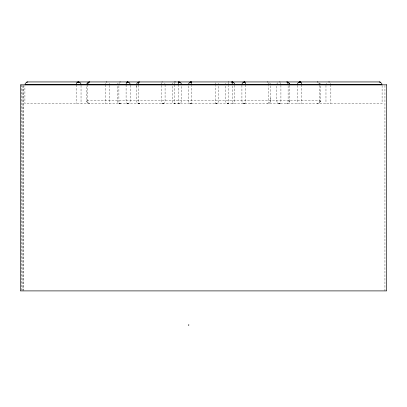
<?xml version="1.0" encoding="UTF-8"?>
<svg xmlns="http://www.w3.org/2000/svg" width="407" height="407" viewBox="0 0 407 407"><rect width="100%" height="100%" fill="white"/><g stroke="black" fill="none" stroke-linecap="round" stroke-linejoin="round"><path stroke-width="0.31" stroke-dasharray="2.04 1.53" d="M382.102 85.429L382.092 103.693L24.913 103.693L24.908 85.429M319.841 102.259L320.223 100.829L320.223 85.333M320.085 101.602L320.223 100.829L86.788 100.829L86.788 85.333M320.05 101.842L320.126 101.572M289.311 101.602L289.611 100.829L289.611 85.333M270.106 102.126L270.431 100.829L270.416 85.333M163.09 103.475L162.357 103.475M289.285 101.246L289.611 100.829A2.864 2.844 -90 0 1 286.762 103.693A2.864 1.353 -90 0 0 288.115 100.829L288.115 85.333M126.094 84.798L126.094 100.829A2.864 1.241 -90 0 0 127.33 103.693L127.64 103.475M163.665 103.307L162.978 103.592M217.094 103.307L216.407 103.592M161.569 85.333L161.569 100.829A2.864 0.672 -90 0 0 162.24 103.693L162.764 103.475M216.193 103.475L215.669 103.693L215.873 85.333M130.179 85.333L130.179 100.829A2.864 2.844 -90 0 1 127.33 103.693L128.022 103.475M179.329 103.475L178.637 103.693A2.864 0.402 90 0 1 178.235 100.829L178.235 84.798M216.524 103.475L215.669 103.693A2.864 2.844 -90 0 0 218.518 100.829L218.518 84.798M127.33 103.693L128.291 103.475M179.599 103.475L178.637 103.693A2.864 2.844 -90 0 0 181.486 100.829L181.486 85.333M118.824 103.307L120.243 103.693A2.864 1.353 90 0 1 118.89 100.829L118.89 84.798M174.186 103.475L175.183 103.693A2.864 0.458 90 0 1 174.72 100.829L174.72 84.798M278.714 103.475L279.675 103.693A2.864 1.241 90 0 0 280.916 100.829L280.916 85.333M227.406 103.475L228.368 103.693A2.864 0.402 -90 0 0 228.775 100.829L228.775 85.333M138.502 103.475L139.438 103.693A2.864 1.043 90 0 1 138.395 100.829L138.395 84.798M119.343 103.475L120.243 103.693A2.864 2.844 -90 0 1 117.399 100.829L117.399 85.333M243.915 103.475L244.77 103.693A2.864 0.672 90 0 0 245.441 100.829L245.441 84.798M190.486 103.475L191.336 103.693L191.137 85.333M174.384 103.475L175.183 103.693A2.864 2.844 -90 0 1 172.334 100.829L172.334 85.333M120.243 103.693L119.516 103.475L119.897 103.592M138.731 103.475L139.438 103.693A2.864 2.844 -90 0 1 136.589 100.829L136.589 85.333M278.988 103.475L279.675 103.693A2.864 2.844 -90 0 1 276.831 100.829L276.831 85.333M227.681 103.475L228.368 103.693A2.864 2.844 -90 0 1 225.524 100.829L225.524 85.333M138.701 103.592L138.014 103.307M244.032 103.592L243.345 103.307M190.598 103.592L189.911 103.307M119.215 103.475L119.51 103.592M244.246 103.475L244.653 103.475M190.812 103.475L191.336 103.693A2.864 2.844 -90 0 1 188.492 100.829L188.492 85.333M279.365 103.475L279.675 103.693M86.884 101.572L87.169 102.259M319.841 83.369L320.126 84.061A2.864 2.844 -90 0 0 319.388 82.779M87.78 84.798L87.78 100.829A2.864 1.852 90 0 0 89.632 103.693A2.864 2.844 -90 0 1 86.788 100.829L86.92 101.602M86.788 100.829L86.961 101.842M215.812 82.779L215.863 84.061M270.416 98.158L270.431 100.829A2.864 2.844 -90 0 1 267.572 103.693A2.864 1.043 90 0 0 268.615 100.829L268.615 85.333M136.579 84.798L136.589 87.474M384.936 85.46L384.936 290.898M330.855 84.798L330.855 103.693M325.971 85.394L325.971 103.693M319.23 85.333L319.23 100.829A2.864 1.852 -90 0 1 317.374 103.693A2.864 2.844 -90 0 0 320.223 100.829M301.77 84.798L301.77 103.693M297.349 85.394L297.349 103.693M241.921 85.333L241.921 100.829A2.864 2.844 -90 0 0 244.77 103.693M234.676 85.333L234.676 100.829A2.864 2.844 -90 0 1 231.827 103.693A2.864 0.458 90 0 0 232.285 100.829L232.285 85.333M165.084 84.798L165.084 100.829A2.864 2.844 -90 0 1 162.24 103.693M109.661 85.394L109.661 103.693M105.24 84.798L105.24 103.693M81.039 85.394L81.039 103.693M76.15 84.798L76.15 103.693M23.158 85.46L23.158 290.267M23.057 85.46L23.057 290.898M22.07 85.46L22.07 290.267M21.454 84.824L21.454 290.267M218.137 83.369A2.864 2.844 -90 0 1 218.422 84.061M174.745 83.918A2.864 0.458 90 0 1 174.857 82.779M172.471 83.918A2.864 2.844 -90 0 1 173.168 82.779M225.62 84.061A2.864 2.844 -90 0 1 225.905 83.369M228.653 82.779A2.864 0.402 -90 0 1 228.759 84.061M268.31 82.779A2.864 1.043 90 0 1 268.579 84.061M269.582 82.779A2.864 2.844 -90 0 1 270.319 84.061M164.703 83.369A2.864 2.844 -90 0 1 164.988 84.061M161.594 84.061A2.864 0.672 90 0 1 161.767 82.779M118.936 84.061A2.864 1.353 -90 0 1 119.287 82.779M117.496 84.061A2.864 2.844 -90 0 1 117.781 83.369M276.928 84.061A2.864 2.844 -90 0 1 277.666 82.779M280.555 82.779A2.864 1.241 -90 0 1 280.876 84.061M318.686 82.779A2.864 1.852 90 0 1 319.164 84.061M109.28 83.369A2.864 2.844 -90 0 1 109.564 84.061M105.291 84.061A2.864 1.577 -90 0 1 105.449 83.369M326.068 84.061A2.864 2.844 -90 0 1 326.353 83.369M330.586 83.369A2.864 2.04 90 0 1 330.789 84.061"/><path stroke-width="0.61" d="M191.137 84.798L191.336 81.939L190.288 82.158M87.78 84.798A2.864 1.852 -90 0 1 89.632 81.939A2.864 2.844 -90 0 0 86.788 84.798L86.92 84.025M86.788 84.798L86.895 84.381M78.078 82.158L78.882 82.158M127.218 82.158L128.022 82.158M300.081 82.158L300.193 81.939A2.864 1.577 90 0 1 301.77 84.798M25.127 83.705L26.674 82.158L27.803 81.939L379.202 81.939L380.331 82.158L381.883 83.705M77.717 82.158L78.5 82.158M244.246 82.158L244.77 81.939A2.864 0.672 -90 0 1 245.441 84.798M299.669 82.158L300.193 81.939A2.864 2.844 -90 0 0 297.349 84.798M190.486 82.158L191.336 81.939A2.864 2.844 -90 0 0 188.492 84.798M243.915 82.158L244.77 81.939A2.864 2.844 -90 0 0 241.921 84.798M299.343 82.158L300.193 81.939L299.145 82.158M243.717 82.158L244.77 81.939M26.674 82.158L27.808 81.939M24.908 84.798L382.102 84.798M188.461 325.061L188.975 324.974L188.451 325.061M379.197 81.939L380.331 82.158M232.626 82.158L231.827 81.939A2.864 0.458 90 0 1 232.285 84.798M179.329 82.158L178.637 81.939A2.864 0.402 -90 0 0 178.235 84.798M232.341 82.158L231.827 81.939A2.864 2.844 -90 0 1 234.676 84.798M178.948 82.158L178.637 81.939A2.864 2.844 -90 0 1 181.486 84.798M126.094 84.798A2.864 1.241 90 0 1 127.33 81.939L127.64 82.158M289.311 84.025L289.611 84.798A2.864 2.844 -90 0 0 286.762 81.939A2.864 1.353 90 0 1 288.115 84.798M289.346 83.791L289.611 84.798M175.107 81.975A2.864 0.458 90 0 1 175.183 81.939A2.864 2.844 -90 0 0 174.735 81.975M136.589 84.798A2.864 2.844 -90 0 1 139.438 81.939A2.864 1.043 90 0 0 138.395 84.798M228.368 81.939A2.864 0.402 -90 0 1 228.475 82.036M267.572 81.939A2.864 1.043 90 0 1 267.842 82.036M162.067 82.036A2.864 0.672 90 0 1 162.24 81.939M119.897 82.036A2.864 1.353 -90 0 1 120.243 81.939M127.33 81.939A2.864 2.844 -90 0 1 130.179 84.798M279.675 81.939A2.864 1.241 -90 0 1 279.996 82.036M317.374 81.939A2.864 1.852 90 0 1 317.857 82.036M81.039 84.798A2.864 2.844 -90 0 0 78.19 81.939A2.864 2.04 -90 0 0 76.15 84.798M106.405 82.036A2.864 1.577 -90 0 1 106.812 81.939M328.815 81.939A2.864 2.04 90 0 1 329.344 82.036M386.65 84.824L20.35 84.824L20.35 290.898L386.65 290.898L386.65 84.824"/></g></svg>
